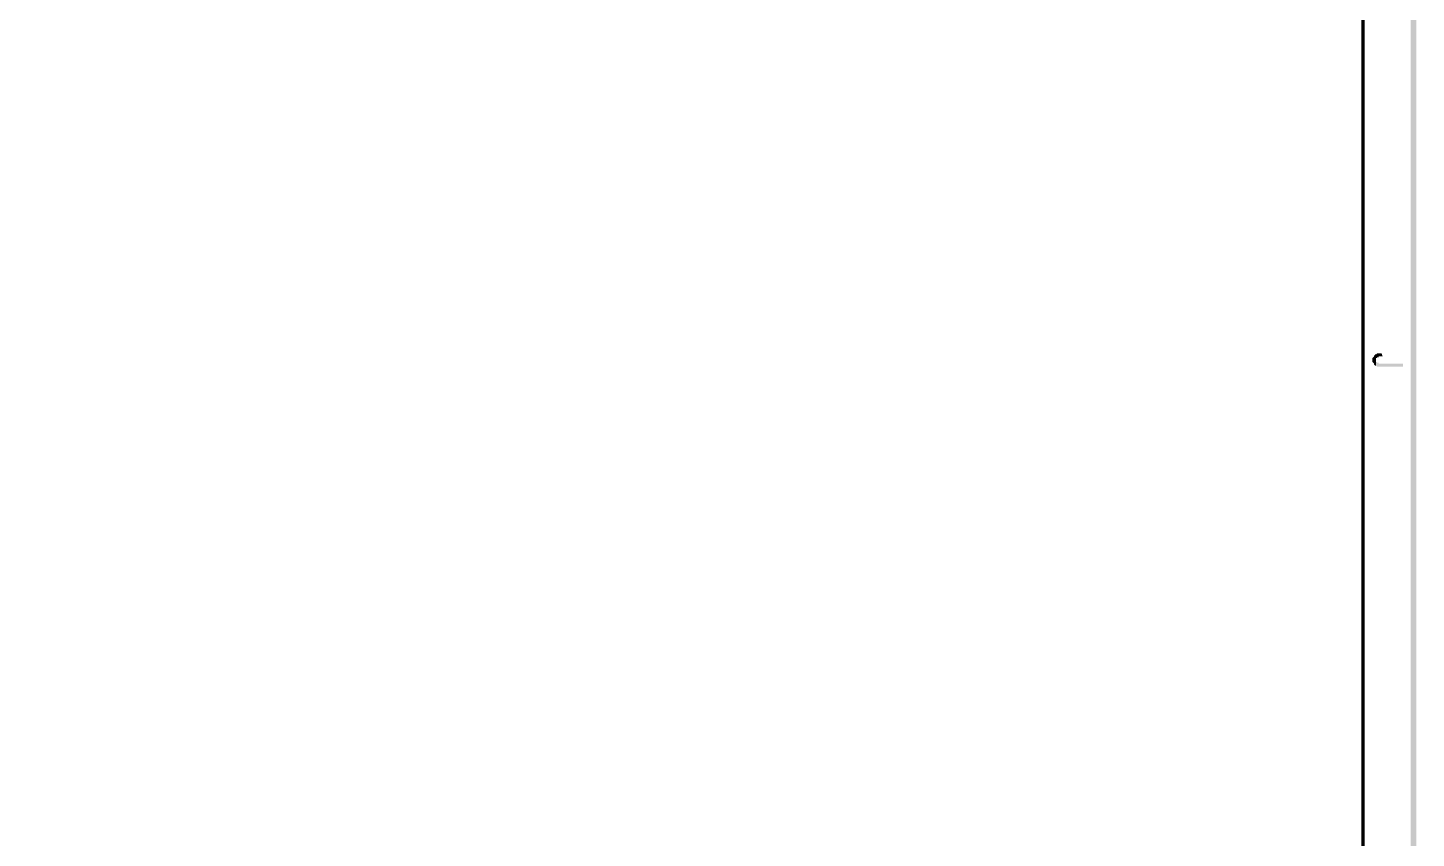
# Model space of a CAD drawing. Header units: inches. Extents: x -186 to 186, y -282 to 282.
# Drawn here: x 131.2 to 186.1, y -250 to -218 of the extents above; entities that cross this region are included whole.
import ezdxf

# ---------------------------------------------------------------- set-up
doc = ezdxf.new("R2010")
doc.units = ezdxf.units.IN
doc.header["$MEASUREMENT"] = 0
doc.layers.add('H', color=7, linetype='CONTINUOUS', lineweight=100)
doc.layers.add('P', color=250, linetype='CONTINUOUS', lineweight=100)

msp = doc.modelspace()

# ---------------------------------------------------------------- hatches: boundary and pattern name
at = {"layer": 'H', "linetype": 'Continuous'}
for points in [[(186.111, -282.111), (185.889, 281.889), (186.111, 282.111)], [(185.889, -281.889), (186.111, -282.111), (185.889, 281.889)], [(184.778, -230.963), (184.741, -230.852), (184.63, -230.852), (184.593, -230.852), (184.556, -230.852), (184.519, -230.889), (184.481, -230.889), (184.481, -230.926), (184.444, -230.926), (184.444, -230.963), (184.407, -231), (184.37, -231.037), (184.37, -231.074), (184.37, -231.111), (184.37, -231.148), (184.37, -231.185), (184.407, -231.222), (184.444, -231.259), (184.444, -231.296), (184.481, -231.333), (184.519, -231.333), (184.519, -231.111), (184.519, -231.037), (184.556, -231.037), (184.556, -231), (184.593, -231), (184.63, -231), (184.63, -230.963), (184.704, -230.963)], [(185.593, -231.37), (185.593, -231.259), (184.63, -231.259), (184.63, -231.222), (184.593, -231.222), (184.556, -231.222), (184.556, -231.185), (184.519, -231.185), (184.519, -231.148), (184.519, -231.111), (184.519, -231.333), (184.556, -231.37), (184.593, -231.37), (184.63, -231.37), (184.667, -231.37), (184.778, -231.37)]]:
    msp.add_hatch(color=0, dxfattribs=at).paths.add_polyline_path(points)

# ---------------------------------------------------------------- linework, layer by layer
at = {"layer": 'P', "color": 0, "linetype": 'Continuous'}
msp.add_lwpolyline([(-186, 280), (184, 280), (184, -258)], dxfattribs=at)

doc.saveas('drawing.dxf')
